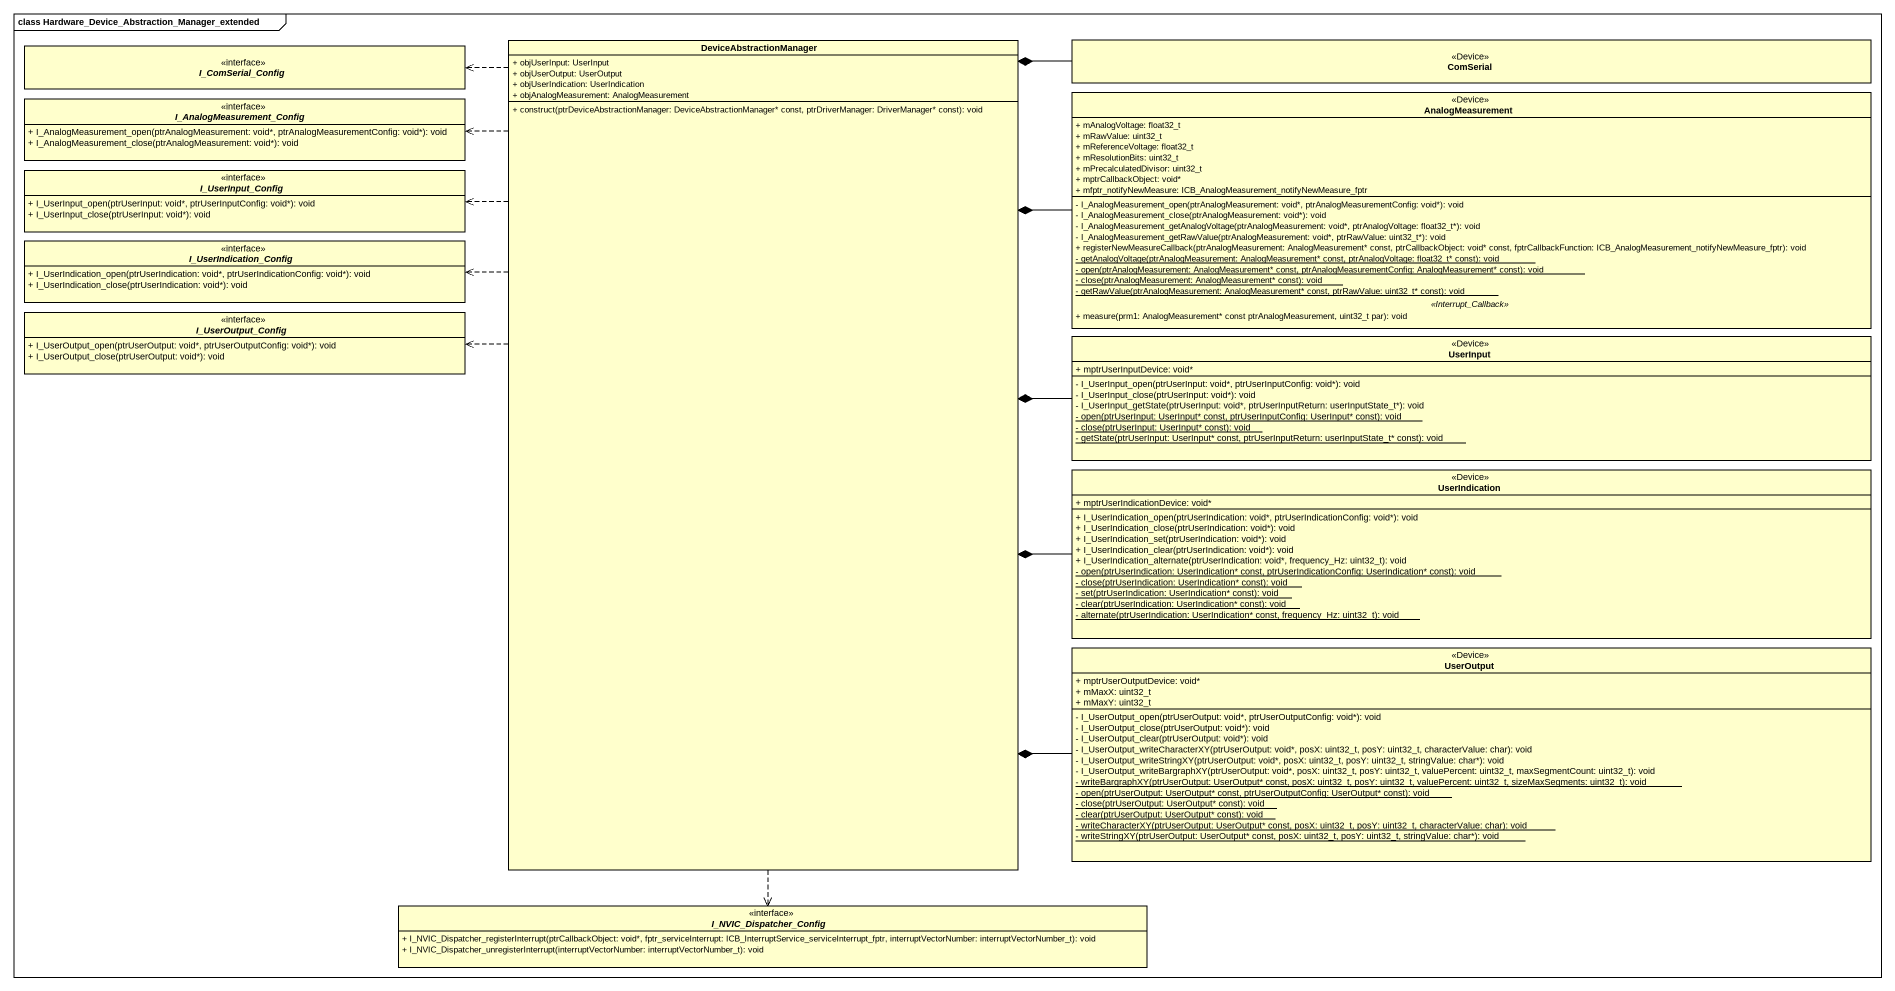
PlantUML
@startuml
mainframe class Hardware_Device_Abstraction_Manager_extended
hide circle
hide empty members
skinparam classAttributeIconSize 0
interface I_ComSerial_Config
class DeviceAbstractionManager {
  + objUserInput: UserInput
  + objUserOutput: UserOutput
  + objUserIndication: UserIndication
  + objAnalogMeasurement: AnalogMeasurement
  + construct(ptrDeviceAbstractionManager: DeviceAbstractionManager* const, ptrDriverManager: DriverManager* const): void
}
class ComSerial <<Device>>
class AnalogMeasurement <<Device>> {
  + mAnalogVoltage: float32_t
  + mRawValue: uint32_t
  + mReferenceVoltage: float32_t
  + mResolutionBits: uint32_t
  + mPrecalculatedDivisor: uint32_t
  + mptrCallbackObject: void*
  + mfptr_notifyNewMeasure: ICB_AnalogMeasurement_notifyNewMeasure_fptr
  --
  - I_AnalogMeasurement_open(ptrAnalogMeasurement: void*, ptrAnalogMeasurementConfig: void*): void
  - I_AnalogMeasurement_close(ptrAnalogMeasurement: void*): void
  - I_AnalogMeasurement_getAnalogVoltage(ptrAnalogMeasurement: void*, ptrAnalogVoltage: float32_t*): void
  - I_AnalogMeasurement_getRawValue(ptrAnalogMeasurement: void*, ptrRawValue: uint32_t*): void
  + registerNewMeasureCallback(ptrAnalogMeasurement: AnalogMeasurement* const, ptrCallbackObject: void* const, fptrCallbackFunction: ICB_AnalogMeasurement_notifyNewMeasure_fptr): void
  {static} - getAnalogVoltage(ptrAnalogMeasurement: AnalogMeasurement* const, ptrAnalogVoltage: float32_t* const): void
  {static} - open(ptrAnalogMeasurement: AnalogMeasurement* const, ptrAnalogMeasurementConfig: AnalogMeasurement* const): void
  {static} - close(ptrAnalogMeasurement: AnalogMeasurement* const): void
  {static} - getRawValue(ptrAnalogMeasurement: AnalogMeasurement* const, ptrRawValue: uint32_t* const): void
  .. <<Interrupt_Callback>> ..
  + measure(prm1: AnalogMeasurement* const ptrAnalogMeasurement, uint32_t par): void
}
interface I_AnalogMeasurement_Config {
  + I_AnalogMeasurement_open(ptrAnalogMeasurement: void*, ptrAnalogMeasurementConfig: void*): void
  + I_AnalogMeasurement_close(ptrAnalogMeasurement: void*): void
}
interface I_UserInput_Config {
  + I_UserInput_open(ptrUserInput: void*, ptrUserInputConfig: void*): void
  + I_UserInput_close(ptrUserInput: void*): void
}
interface I_UserIndication_Config {
  + I_UserIndication_open(ptrUserIndication: void*, ptrUserIndicationConfig: void*): void
  + I_UserIndication_close(ptrUserIndication: void*): void
}
interface I_UserOutput_Config {
  + I_UserOutput_open(ptrUserOutput: void*, ptrUserOutputConfig: void*): void
  + I_UserOutput_close(ptrUserOutput: void*): void
}
class UserInput <<Device>> {
  + mptrUserInputDevice: void*
  - I_UserInput_open(ptrUserInput: void*, ptrUserInputConfig: void*): void
  - I_UserInput_close(ptrUserInput: void*): void
  - I_UserInput_getState(ptrUserInput: void*, ptrUserInputReturn: userInputState_t*): void
  {static} - open(ptrUserInput: UserInput* const, ptrUserInputConfig: UserInput* const): void
  {static} - close(ptrUserInput: UserInput* const): void
  {static} - getState(ptrUserInput: UserInput* const, ptrUserInputReturn: userInputState_t* const): void
}
class UserIndication <<Device>> {
  + mptrUserIndicationDevice: void*
  + I_UserIndication_open(ptrUserIndication: void*, ptrUserIndicationConfig: void*): void
  + I_UserIndication_close(ptrUserIndication: void*): void
  + I_UserIndication_set(ptrUserIndication: void*): void
  + I_UserIndication_clear(ptrUserIndication: void*): void
  + I_UserIndication_alternate(ptrUserIndication: void*, frequency_Hz: uint32_t): void
  {static} - open(ptrUserIndication: UserIndication* const, ptrUserIndicationConfig: UserIndication* const): void
  {static} - close(ptrUserIndication: UserIndication* const): void
  {static} - set(ptrUserIndication: UserIndication* const): void
  {static} - clear(ptrUserIndication: UserIndication* const): void
  {static} - alternate(ptrUserIndication: UserIndication* const, frequency_Hz: uint32_t): void
}
class UserOutput <<Device>> {
  + mptrUserOutputDevice: void*
  + mMaxX: uint32_t
  + mMaxY: uint32_t
  - I_UserOutput_open(ptrUserOutput: void*, ptrUserOutputConfig: void*): void
  - I_UserOutput_close(ptrUserOutput: void*): void
  - I_UserOutput_clear(ptrUserOutput: void*): void
  - I_UserOutput_writeCharacterXY(ptrUserOutput: void*, posX: uint32_t, posY: uint32_t, characterValue: char): void
  - I_UserOutput_writeStringXY(ptrUserOutput: void*, posX: uint32_t, posY: uint32_t, stringValue: char*): void
  - I_UserOutput_writeBargraphXY(ptrUserOutput: void*, posX: uint32_t, posY: uint32_t, valuePercent: uint32_t, maxSegmentCount: uint32_t): void
  {static} - writeBargraphXY(ptrUserOutput: UserOutput* const, posX: uint32_t, posY: uint32_t, valuePercent: uint32_t, sizeMaxSegments: uint32_t): void
  {static} - open(ptrUserOutput: UserOutput* const, ptrUserOutputConfig: UserOutput* const): void
  {static} - close(ptrUserOutput: UserOutput* const): void
  {static} - clear(ptrUserOutput: UserOutput* const): void
  {static} - writeCharacterXY(ptrUserOutput: UserOutput* const, posX: uint32_t, posY: uint32_t, characterValue: char): void
  {static} - writeStringXY(ptrUserOutput: UserOutput* const, posX: uint32_t, posY: uint32_t, stringValue: char*): void
}
interface I_NVIC_Dispatcher_Config {
  + I_NVIC_Dispatcher_registerInterrupt(ptrCallbackObject: void*, fptr_serviceInterrupt: ICB_InterruptService_serviceInterrupt_fptr, interruptVectorNumber: interruptVectorNumber_t): void
  + I_NVIC_Dispatcher_unregisterInterrupt(interruptVectorNumber: interruptVectorNumber_t): void
}
DeviceAbstractionManager .up.> I_ComSerial_Config
DeviceAbstractionManager .up.> I_AnalogMeasurement_Config
DeviceAbstractionManager .left.> I_UserInput_Config
DeviceAbstractionManager .left.> I_UserIndication_Config
DeviceAbstractionManager .left.> I_UserOutput_Config
DeviceAbstractionManager ..> I_NVIC_Dispatcher_Config
ComSerial -left-* DeviceAbstractionManager
AnalogMeasurement -left-* DeviceAbstractionManager
UserInput -left-* DeviceAbstractionManager
UserIndication -left-* DeviceAbstractionManager
UserOutput -left-* DeviceAbstractionManager
@enduml
